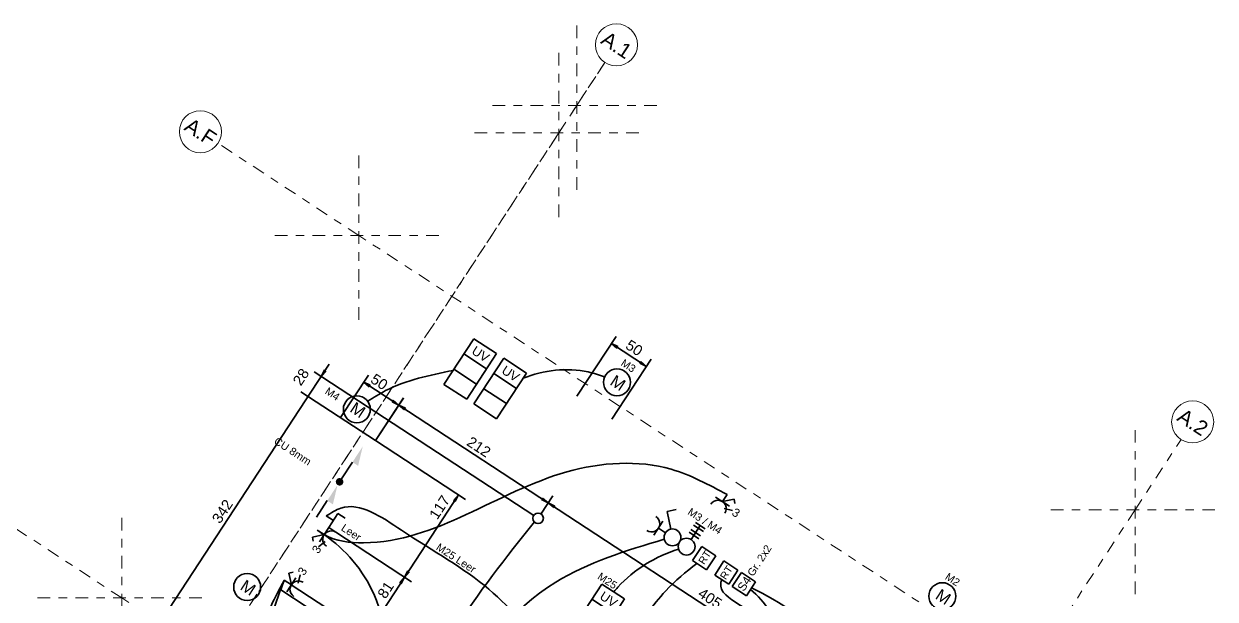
# Model space of a CAD drawing. Header units: metres. Extents: x 2696276 to 2696381, y 1245119 to 1245220.
# Drawn here: x 2696291.98 to 2696306.13, y 1245185.56 to 1245192.39 of the extents above; entities that cross this region are included whole.
import ezdxf
from ezdxf.lldxf.tags import DXFTag

# ---------------------------------------------------------------- set-up
doc = ezdxf.new("R2010")
doc.units = ezdxf.units.M
doc.header["$PDMODE"] = 2
doc.header["$PDSIZE"] = -2
doc.linetypes.add('000_hbf_Strichpunkt 3_1_1mm Achsen', pattern=[0.25, 0.15, -0.05, 0, -0.05])
for name, color, linetype, lineweight, true_color in [('008_232.1__Erdungen u. Schutzpotenzialausgleich', 1, 'Continuous', 35, 0xff0000), ('011_232.51_Lichtinstallationen allgemein', 150, 'Continuous', 35, 0x0080ff), ('011_232.51_Lichtinstallationen allgemein_Deckenltg', 150, 'Continuous', 35, 0x0080ff), ('013_232.61_Kraftinstallationen allgemein_Deckenltg', 1, 'Continuous', 35, 0xff0000), ('014_232.62_Storeninstallationen', 1, 'Continuous', 35, 0xff0000), ('014_232.62_Storeninstallationen_Deckenltg', 1, 'Continuous', 35, 0xff0000), ('016_232.70_HLKS-Installation', 5, 'Continuous', 35, 0x0000ff), ('016_232.70_HLKS-Installation_Bodenltg', 5, 'STRICHLINIE', 35, 0x0000ff), ('018_233.01_Innenleuchten', 150, 'Continuous', 35, 0x0080ff), ('035_236.3__UKV-Installationen', 24, 'Continuous', 35, 0x993300), ('035_236.3__UKV-Installationen_Bodenltg', 24, 'STRICHLINIE', 35, 0x993300), ('035_236.3__UKV-Installationen_Deckenltg', 24, 'Continuous', 35, 0x993300)]:
    doc.layers.add(name, color=color, linetype=linetype, lineweight=lineweight, true_color=true_color)
doc.layers.add('1_M01_Achsen.V', color=7, linetype='Continuous')
doc.layers.add('X_Mass', color=7, linetype='Continuous', lineweight=35)
doc.layers.add('X_Mass_Sperrzonen', color=7, linetype='Continuous', lineweight=35)
doc.styles.add('ERSTELLTER_STIL_2', font='arial.ttf')
doc.styles.get("Standard").update_dxf_attribs({"font": 'arial.ttf'})
tags = doc.linetypes.add('STRICHLINIE', pattern=[19.05, 12.7, -6.35]).pattern_tags.tags
tags[6:7] = [DXFTag(74, 4), DXFTag(75, 0), DXFTag(340, '0'), DXFTag(46, 0.0), DXFTag(50, 0.0), DXFTag(44, 0.0), DXFTag(45, 0.0)]
tags[4:5] = [DXFTag(74, 4), DXFTag(75, 0), DXFTag(340, '0'), DXFTag(46, 0.0), DXFTag(50, 0.0), DXFTag(44, 0.0), DXFTag(45, 0.0)]

# ---------------------------------------------------------------- blocks, each defined once
blk = doc.blocks.new('0_Leitung_ durchgehend-A0S2JC8Q73', base_point=(-799.6, 1245.2))
at = {"lineweight": -2}
blk.add_hatch(color=0, dxfattribs=at).paths.add_polyline_path([(-798.3, 1292.4), (-799, 1293.3), (-799.4, 1294.4), (-799.6, 1295.5), (-799.4, 1296.7), (-799, 1297.8), (-798.3, 1298.7), (-797.3, 1299.4), (-796.3, 1299.9), (-795.1, 1300), (-793.9, 1299.9), (-792.9, 1299.4), (-791.9, 1298.7), (-791.2, 1297.8), (-790.8, 1296.7), (-790.6, 1295.5), (-790.8, 1294.4), (-791.2, 1293.3), (-791.9, 1292.4), (-792.9, 1291.7), (-793.9, 1291.2), (-795.1, 1291.1), (-796.3, 1291.2), (-797.3, 1291.7)])
at = {"color": 0, "lineweight": -2}
for p, q in [((-795.1, 1323.5), (-795.1, 1300)), ((-795.1, 1268.8), (-795.1, 1245.2))]:
    blk.add_line(p, q, dxfattribs=at)
for points in [[(-795.1, 1323.5), (-795.1, 1345.8), (-787.1, 1323.5)], [(-787.1, 1268.8), (-795.1, 1268.8), (-795.1, 1291.1)]]:
    blk.add_solid(points, dxfattribs=at)
blk = doc.blocks.new('Schalter_ Schema 0_ UP-A0S2JCAY73', base_point=(-450.4, 1446.9))
at = {"color": 0, "lineweight": -2}
for p, q in [((-450.4, 1479.2), (-442.4, 1487.2)), ((-435.2, 1464), (-450.4, 1479.2))]:
    blk.add_line(p, q, dxfattribs=at)
blk.add_circle((-428.1, 1456.9), 10, dxfattribs=at)
blk = doc.blocks.new('0_232.51_Lichtinstallationen allgemein_Deckenltg-A0S2JCB673', base_point=(-592.7, 908.8))
at = {"color": 0, "linetype": 'ByBlock', "lineweight": -2, "ltscale": 0.35}
blk.add_open_spline([(-575.4, 1382.4), (-585.4, 1274.9), (-601, 1107.6), (-495.5, 928.3), (-423.4, 910.9), (-410.6, 908.8)], degree=3, knots=[0, 0, 0, 0, 322.521697, 502.056633, 540.81849, 540.81849, 540.81849, 540.81849], dxfattribs=at)
blk = doc.blocks.new('0_232.70_HLKS-Installation_Bodenltg-A0S2JCD073', base_point=(-351.7, 1322.6))
at = {"color": 0, "lineweight": -2}
blk.add_open_spline([(-351.7, 1446.9), (-351.3, 1445.6), (-348.3, 1433.2), (-303.4, 1433.8), (-256.7, 1432.9), (-193.6, 1436.2), (-139.4, 1395.1), (-127.7, 1350.1), (-126.8, 1322.6)], degree=3, knots=[0, 0, 0, 0, 4.03775, 37.339624, 100.63207, 167.291028, 212.054576, 294.632332, 294.632332, 294.632332, 294.632332], dxfattribs=at)
blk = doc.blocks.new('Gruppenzuleitung-A0S2JCEA73', base_point=(-467.9, 1299.7))
at = {"color": 0, "linetype": 'ByBlock', "lineweight": -2, "ltscale": 0.35}
for p, q in [((-467.9, 1299.7), (-467.9, 1364.5)), ((-467.9, 1364.5), (-435.6, 1364.5)), ((-435.6, 1364.5), (-435.6, 1299.7)), ((-435.6, 1342.9), (-467.9, 1342.9)), ((-435.6, 1321.3), (-467.9, 1321.3)), ((-435.6, 1299.7), (-467.9, 1299.7))]:
    blk.add_line(p, q, dxfattribs=at)
at = {"color": 0, "linetype": 'ByBlock', "lineweight": -2, "ltscale": 0.35, "insert": (-461.6, 1359.1), "char_height": 10.8, "attachment_point": 1}
blk.add_mtext('{\\fArial;UV}', dxfattribs=at)
blk = doc.blocks.new('Motor allgemein-A0S2JCEE73', base_point=(-841.1, 1363))
at = {"color": 0, "lineweight": -2}
blk.add_circle((-825.1, 1379), 16, dxfattribs=at)
at = {"color": 0, "lineweight": -2, "insert": (-831.8, 1386), "char_height": 14, "attachment_point": 1}
blk.add_mtext('{\\fArial;M}', dxfattribs=at)
blk = doc.blocks.new('Gruppenzuleitung-A0S2JCFU73', base_point=(-712.4, 1460.3))
at = {"color": 0, "linetype": 'ByBlock', "lineweight": -2, "ltscale": 0.35}
for p, q in [((-712.4, 1460.3), (-712.4, 1525.1)), ((-712.4, 1525.1), (-680, 1525.1)), ((-680, 1525.1), (-680, 1460.3)), ((-680, 1503.5), (-712.4, 1503.5)), ((-680, 1481.9), (-712.4, 1481.9)), ((-680, 1460.3), (-712.4, 1460.3))]:
    blk.add_line(p, q, dxfattribs=at)
at = {"color": 0, "linetype": 'ByBlock', "lineweight": -2, "ltscale": 0.35, "insert": (-706, 1519.7), "char_height": 10.8, "attachment_point": 1}
blk.add_mtext('{\\fArial;UV}', dxfattribs=at)
blk = doc.blocks.new('Raumthermostat_ UP-A0S2JCIE73', base_point=(-361.6, 1446.9))
at = {"color": 0, "lineweight": -2}
for p, q in [((-341.6, 1466.9), (-361.6, 1466.9)), ((-361.6, 1466.9), (-361.6, 1446.9)), ((-341.6, 1466.9), (-341.6, 1446.9)), ((-361.6, 1446.9), (-341.6, 1446.9))]:
    blk.add_line(p, q, dxfattribs=at)
at = {"color": 0, "lineweight": -2, "insert": (-356, 1448.8), "char_height": 8.8, "attachment_point": 1, "rotation": 90}
blk.add_mtext('{\\fArial;RT}', dxfattribs=at)
blk = doc.blocks.new('0_232.62_Storeninstallationen_Deckenltg-A0S2JCIK73', base_point=(-316.6, 1322.6))
at = {"color": 0, "linetype": 'ByBlock', "lineweight": -2, "ltscale": 0.35}
blk.add_open_spline([(-86.6, 1322.6), (-90.2, 1348.2), (-104.6, 1450.4), (-243.7, 1468.3), (-316.6, 1458.3)], degree=3, knots=[0, 0, 0, 0, 74.151826, 294.879599, 294.879599, 294.879599, 294.879599], dxfattribs=at)
blk = doc.blocks.new('Schalterplatte UP-A0S2JCIQ73', base_point=(-336.6, 1446.9))
at = {"color": 0, "lineweight": -2}
for p, q in [((-316.6, 1466.9), (-336.6, 1466.9)), ((-336.6, 1466.9), (-336.6, 1446.9)), ((-316.6, 1446.9), (-316.6, 1466.9)), ((-336.6, 1446.9), (-316.6, 1446.9))]:
    blk.add_line(p, q, dxfattribs=at)
blk = doc.blocks.new('Kurzbezeichnung-A0S2JCIS73', base_point=(-331.6, 1449))
at = {"color": 0, "lineweight": -2, "insert": (-331.6, 1449), "char_height": 10, "attachment_point": 1, "rotation": 90.0004}
blk.add_mtext('{\\fArial;S4}', dxfattribs=at)
blk = doc.blocks.new('0_232.51_Lichtinstallationen allgemein_Deckenltg-A0S2JCK873', base_point=(-544.6, 910.4))
at = {"color": 0, "linetype": 'ByBlock', "lineweight": -2, "ltscale": 0.35}
blk.add_open_spline([(-435.2, 1449.8), (-465.6, 1413.5), (-537.6, 1327.3), (-552.6, 1142.7), (-524.9, 959), (-432.6, 916.8), (-410.6, 910.4)], degree=3, knots=[0, 0, 0, 0, 138.72305, 328.853891, 548.715419, 617.489436, 617.489436, 617.489436, 617.489436], dxfattribs=at)
blk = doc.blocks.new('Storentaster_ UP_ 2-fach-A0S2JCKA73', base_point=(-418.1, 1446.9))
at = {"color": 0, "lineweight": -2}
for p, q in [((-401.2, 1486.7), (-415, 1486.7)), ((-408.1, 1466.9), (-408.1, 1486.7)), ((-401.2, 1482.7), (-415, 1482.7)), ((-401.2, 1476.7), (-415, 1476.7)), ((-401.2, 1472.7), (-415, 1472.7))]:
    blk.add_line(p, q, dxfattribs=at)
blk.add_circle((-408.1, 1456.9), 10, dxfattribs=at)
blk = doc.blocks.new('Maß-A0S2JCNG73', base_point=(-908, 122))
at = {"linetype": 'ByBlock', "lineweight": -2, "ltscale": 0.35}
for points in [[(-880.7, 1360), (-880.7, 1360.3), (-880.9, 1360.6), (-881.1, 1360.9), (-881.3, 1361.1), (-881.7, 1361.2), (-882, 1361.3), (-882.3, 1361.2), (-882.7, 1361.1), (-882.9, 1360.9), (-883.1, 1360.6), (-883.3, 1360.3), (-883.3, 1360), (-883.3, 1359.6), (-883.1, 1359.3), (-882.9, 1359), (-882.7, 1358.8), (-882.3, 1358.7), (-882, 1358.6), (-881.7, 1358.7), (-881.3, 1358.8), (-881.1, 1359), (-880.9, 1359.3), (-880.7, 1359.6)], [(-880.7, 907), (-880.7, 907.3), (-880.9, 907.6), (-881.1, 907.9), (-881.3, 908.1), (-881.7, 908.3), (-882, 908.3), (-882.3, 908.3), (-882.7, 908.1), (-882.9, 907.9), (-883.1, 907.6), (-883.3, 907.3), (-883.3, 907), (-883.3, 906.7), (-883.1, 906.3), (-882.9, 906.1), (-882.7, 905.9), (-882.3, 905.7), (-882, 905.7), (-881.7, 905.7), (-881.3, 905.9), (-881.1, 906.1), (-880.9, 906.3), (-880.7, 906.7)], [(-880.7, 877.5), (-880.7, 877.8), (-880.9, 878.1), (-881.1, 878.4), (-881.3, 878.6), (-881.7, 878.7), (-882, 878.8), (-882.3, 878.7), (-882.7, 878.6), (-882.9, 878.4), (-883.1, 878.1), (-883.3, 877.8), (-883.3, 877.5), (-883.3, 877.1), (-883.1, 876.8), (-882.9, 876.5), (-882.7, 876.3), (-882.3, 876.2), (-882, 876.1), (-881.7, 876.2), (-881.3, 876.3), (-881.1, 876.5), (-880.9, 876.8), (-880.7, 877.1)]]:
    blk.add_hatch(color=0, dxfattribs=at).paths.add_polyline_path(points)
at = {"color": 0, "linetype": 'ByBlock', "lineweight": -2, "ltscale": 0.35}
for p, q in [((-882, 1405.7), (-882, 122)), ((-892, 1388.4), (-580.2, 1388.4)), ((-882, 1388.4), (-883.1, 1397.1)), ((-883.1, 1397.1), (-880.9, 1397.1)), ((-880.9, 1397.1), (-882, 1388.4)), ((-892, 1360), (-786.1, 1360)), ((-882, 1018.4), (-883.1, 1027.1)), ((-883.1, 1027.1), (-880.9, 1027.1)), ((-880.9, 1027.1), (-882, 1018.4)), ((-892, 1018.4), (-585, 1018.4)), ((-883.1, 1009.7), (-882, 1018.4)), ((-880.9, 1009.7), (-883.1, 1009.7)), ((-882, 1018.4), (-880.9, 1009.7)), ((-892, 907), (-410.6, 907)), ((-892, 877.5), (-410.6, 877.5)), ((-892, 654.5), (-459.5, 654.5)), ((-882, 654.5), (-883.1, 663.2)), ((-883.1, 663.2), (-880.9, 663.2)), ((-883.1, 645.9), (-882, 654.5)), ((-880.9, 663.2), (-882, 654.5)), ((-882, 654.5), (-880.9, 645.9)), ((-880.9, 645.9), (-883.1, 645.9)), ((-882, 306.5), (-883.1, 315.2)), ((-883.1, 315.2), (-880.9, 315.2)), ((-880.9, 315.2), (-882, 306.5)), ((-892, 306.5), (-571, 306.5)), ((-883.1, 297.9), (-882, 306.5)), ((-880.9, 297.9), (-883.1, 297.9)), ((-882, 306.5), (-880.9, 297.9)), ((-882, 122), (-883.1, 130.6)), ((-883.1, 130.6), (-880.9, 130.6)), ((-880.9, 130.6), (-882, 122)), ((-892, 122), (-761.6, 122))]:
    blk.add_line(p, q, dxfattribs=at)
for points in [[(-882, 1388.4), (-883.1, 1397.1), (-880.9, 1397.1)], [(-882, 1018.4), (-883.1, 1027.1), (-880.9, 1027.1)], [(-882, 1018.4), (-880.9, 1009.7), (-883.1, 1009.7)], [(-882, 654.5), (-883.1, 663.2), (-880.9, 663.2)], [(-882, 654.5), (-880.9, 645.9), (-883.1, 645.9)], [(-882, 306.5), (-883.1, 315.2), (-880.9, 315.2)], [(-882, 306.5), (-880.9, 297.9), (-883.1, 297.9)], [(-882, 122), (-883.1, 130.6), (-880.9, 130.6)]]:
    blk.add_solid(points, dxfattribs=at)
at = {"color": 0, "linetype": 'ByBlock', "lineweight": -2, "ltscale": 0.35, "char_height": 12.5, "attachment_point": 1, "rotation": 90}
for s, insert in [('{\\fArial;28}', (-908, 1365.1)), ('{\\fArial;342}', (-898.7, 1175.5)), ('{\\fArial;111}', (-898.7, 950.7)), ('{\\fArial;30}', (-908, 883.3)), ('{\\fArial;223}', (-898.7, 752.1)), ('{\\fArial;348}', (-898.7, 466.7)), ('{\\fArial;185}', (-898.7, 201))]:
    blk.add_mtext(s, dxfattribs=dict(at, insert=insert))
blk = doc.blocks.new('Steckdose T13_ UP_ 3-fach_ geschaltet-A0S2JCOG73', base_point=(-786.1, 1151.9))
at = {"color": 0, "lineweight": -2}
for p, q in [((-786.1, 1171.9), (-782.6, 1175.4)), ((-770.4, 1168.1), (-773.8, 1177.5)), ((-776.1, 1161.9), (-786.1, 1171.9)), ((-776.1, 1161.9), (-786.1, 1161.9)), ((-776.1, 1151.9), (-776.1, 1171.9))]:
    blk.add_line(p, q, dxfattribs=at)
blk.add_ellipse((-766.1, 1161.9), major_axis=(0, 10), ratio=1, start_param=0, end_param=3.141593, dxfattribs=at)
at = {"color": 0, "lineweight": -2, "insert": (-779, 1178.7), "char_height": 10, "attachment_point": 1, "rotation": 90}
blk.add_mtext('{\\fArial;3}', dxfattribs=at)
blk = doc.blocks.new('Steckdose T13_ UP_ 3-fach_ geschaltet-A0S2JCU873', base_point=(-786.1, 1209.6))
at = {"color": 0, "lineweight": -2}
for p, q in [((-776.1, 1233), (-786.1, 1233)), ((-776.1, 1233), (-786.1, 1223)), ((-776.1, 1243), (-776.1, 1223)), ((-786.1, 1223), (-782.6, 1219.4)), ((-770.4, 1226.8), (-773.8, 1217.3))]:
    blk.add_line(p, q, dxfattribs=at)
blk.add_ellipse((-766.1, 1233), major_axis=(0, 10), ratio=1, start_param=0, end_param=3.141593, dxfattribs=at)
at = {"color": 0, "lineweight": -2, "insert": (-779, 1209.6), "char_height": 10, "attachment_point": 1, "rotation": 90}
blk.add_mtext('{\\fArial;3}', dxfattribs=at)
blk = doc.blocks.new('Maß-A0S2JCZK73', base_point=(-786.1, 1360))
at = {"color": 0, "linetype": 'ByBlock', "lineweight": -2, "ltscale": 0.35}
for p, q in [((1.4, 1400.5), (1.4, 1535)), ((-786.1, 1420.5), (-786.1, 1360)), ((-574, 1420.5), (-574, 1394.6)), ((-169.1, 1420.5), (-169.1, 1394.6)), ((-786.1, 1410.5), (-777.4, 1411.6)), ((-777.4, 1409.4), (-786.1, 1410.5)), ((-786.1, 1410.5), (1.4, 1410.5)), ((-777.4, 1411.6), (-777.4, 1409.4)), ((-582.7, 1409.4), (-582.7, 1411.6)), ((-582.7, 1411.6), (-574, 1410.5)), ((-574, 1410.5), (-582.7, 1409.4)), ((-574, 1410.5), (-565.4, 1411.6)), ((-565.4, 1409.4), (-574, 1410.5)), ((-565.4, 1411.6), (-565.4, 1409.4)), ((-177.8, 1409.4), (-177.8, 1411.6)), ((-177.8, 1411.6), (-169.1, 1410.5)), ((-169.1, 1410.5), (-177.8, 1409.4)), ((-169.1, 1410.5), (-160.5, 1411.6)), ((-160.5, 1409.4), (-169.1, 1410.5)), ((-160.5, 1411.6), (-160.5, 1409.4)), ((-7.3, 1409.4), (-7.3, 1411.6)), ((-7.3, 1411.6), (1.4, 1410.5)), ((1.4, 1410.5), (-7.3, 1409.4))]:
    blk.add_line(p, q, dxfattribs=at)
for points in [[(-786.1, 1410.5), (-777.4, 1411.6), (-777.4, 1409.4)], [(-574, 1410.5), (-582.7, 1409.4), (-582.7, 1411.6)], [(-574, 1410.5), (-565.4, 1411.6), (-565.4, 1409.4)], [(-169.1, 1410.5), (-177.8, 1409.4), (-177.8, 1411.6)], [(-169.1, 1410.5), (-160.5, 1411.6), (-160.5, 1409.4)], [(1.4, 1410.5), (-7.3, 1409.4), (-7.3, 1411.6)]]:
    blk.add_solid(points, dxfattribs=at)
at = {"color": 0, "linetype": 'ByBlock', "lineweight": -2, "ltscale": 0.35, "char_height": 12.5, "attachment_point": 1}
for s, insert in [('{\\fArial;212}', (-693.9, 1427.2)), ('{\\fArial;405}', (-365.6, 1427.2)), ('{\\fArial;171}', (-109, 1427.6))]:
    blk.add_mtext(s, dxfattribs=dict(at, insert=insert))
blk = doc.blocks.new('Maß-A0S2JCZS73', base_point=(-835.9, 1360))
at = {"color": 7, "linetype": 'ByBlock', "lineweight": -2, "ltscale": 0.35, "true_color": 0xffffff}
for p, q in [((-835.9, 1420.5), (-835.9, 1360)), ((-786.1, 1420.5), (-786.1, 1360)), ((-835.9, 1410.5), (-827.3, 1411.6)), ((-786.1, 1410.5), (-835.9, 1410.5)), ((-827.3, 1409.4), (-835.9, 1410.5)), ((-827.3, 1411.6), (-827.3, 1409.4)), ((-794.8, 1409.4), (-794.8, 1411.6)), ((-794.8, 1411.6), (-786.1, 1410.5)), ((-786.1, 1410.5), (-794.8, 1409.4))]:
    blk.add_line(p, q, dxfattribs=at)
for points in [[(-835.9, 1410.5), (-827.3, 1411.6), (-827.3, 1409.4)], [(-786.1, 1410.5), (-794.8, 1409.4), (-794.8, 1411.6)]]:
    blk.add_solid(points, dxfattribs=at)
at = {"color": 7, "linetype": 'ByBlock', "lineweight": -2, "ltscale": 0.35, "true_color": 0xffffff, "insert": (-830.3, 1427.1), "char_height": 12.5, "attachment_point": 1}
blk.add_mtext('{\\fArial;50}', dxfattribs=at)
blk = doc.blocks.new('Gruppenzuleitung-A0S2JD1673', base_point=(-754.7, 1460.3))
at = {"color": 0, "linetype": 'ByBlock', "lineweight": -2, "ltscale": 0.35}
for p, q in [((-754.7, 1460.3), (-754.7, 1525.1)), ((-754.7, 1525.1), (-722.4, 1525.1)), ((-722.4, 1525.1), (-722.4, 1460.3)), ((-722.4, 1503.5), (-754.7, 1503.5)), ((-722.4, 1481.9), (-754.7, 1481.9)), ((-722.4, 1460.3), (-754.7, 1460.3))]:
    blk.add_line(p, q, dxfattribs=at)
at = {"color": 0, "linetype": 'ByBlock', "lineweight": -2, "ltscale": 0.35, "insert": (-748.4, 1519.7), "char_height": 10.8, "attachment_point": 1}
blk.add_mtext('{\\fArial;UV}', dxfattribs=at)
blk = doc.blocks.new('Deckenlampendübel-A0S2JD3673', base_point=(-580.2, 1382.2))
at = {"color": 0, "lineweight": -2}
blk.add_circle((-574, 1388.4), 6.19, dxfattribs=at)
blk = doc.blocks.new('0_232.51_Lichtinstallationen allgemein_Bodenltg-A0S2JD3S73', base_point=(-786.1, 1232.8))
at = {"color": 0, "linetype": 'ByBlock', "lineweight": -2, "ltscale": 0.35}
blk.add_open_spline([(-786.1, 1233), (-782.8, 1232.9), (-763.4, 1232.3), (-664.3, 1282.2), (-620.2, 1430.4), (-492.3, 1527.3), (-426.1, 1532.9), (-401.6, 1535)], degree=3, knots=[0, 0, 0, 0, 10, 57.873069, 313.494361, 437.669809, 510.516879, 510.516879, 510.516879, 510.516879], dxfattribs=at)
blk = doc.blocks.new('1xRJ45-Steckdose_ UP-A0S2JD4U73', base_point=(-786.1, 1243))
at = {"color": 0, "lineweight": -2}
for p, q in [((-776.1, 1243), (-776.1, 1263)), ((-776.1, 1263), (-766.1, 1263)), ((-776.1, 1253), (-786.1, 1253)), ((-766.1, 1243), (-776.1, 1243))]:
    blk.add_line(p, q, dxfattribs=at)
blk = doc.blocks.new('0_232.51_Lichtinstallationen allgemein_Bodenltg-A0S2JD5873', base_point=(-361.6, 1243.9))
at = {"color": 0, "linetype": 'ByBlock', "lineweight": -2, "ltscale": 0.35}
blk.add_open_spline([(-361.6, 1243.9), (-351.6, 1302.4), (-322, 1476.3), (-135.8, 1511.6), (-12.1, 1535)], degree=3, knots=[0, 0, 0, 0, 166.680104, 495.928194, 495.928194, 495.928194, 495.928194], dxfattribs=at)
blk = doc.blocks.new('0_232.62_Storeninstallationen_Deckenltg-A0S2JD6U73', base_point=(-451, 1364.5))
at = {"color": 0, "linetype": 'ByBlock', "lineweight": -2, "ltscale": 0.35}
blk.add_open_spline([(-451, 1364.5), (-450.7, 1366.9), (-446.6, 1397.5), (-432.3, 1427), (-414.4, 1449.1)], degree=3, knots=[0, 0, 0, 0, 7.279793, 92.465262, 92.465262, 92.465262, 92.465262], dxfattribs=at)
blk = doc.blocks.new('Maß-A0S2JDB873', base_point=(-786.1, 1129.7))
at = {"linetype": 'ByBlock', "lineweight": -2, "ltscale": 0.35}
blk.add_hatch(color=0, dxfattribs=at).paths.add_polyline_path([(-667.2, 1161.9), (-667.2, 1162.2), (-667.4, 1162.6), (-667.6, 1162.8), (-667.8, 1163), (-668.2, 1163.2), (-668.5, 1163.2), (-668.8, 1163.2), (-669.2, 1163), (-669.4, 1162.8), (-669.6, 1162.6), (-669.8, 1162.2), (-669.8, 1161.9), (-669.8, 1161.6), (-669.6, 1161.2), (-669.4, 1161), (-669.2, 1160.8), (-668.8, 1160.6), (-668.5, 1160.6), (-668.2, 1160.6), (-667.8, 1160.8), (-667.6, 1161), (-667.4, 1161.2), (-667.2, 1161.6)])
at = {"color": 0, "linetype": 'ByBlock', "lineweight": -2, "ltscale": 0.35}
for p, q in [((-658.5, 1360), (-786.1, 1360)), ((-669.6, 1351.3), (-668.5, 1360)), ((-668.5, 1360), (-667.4, 1351.3)), ((-668.5, 1360), (-668.5, 1132.6)), ((-667.4, 1351.3), (-669.6, 1351.3)), ((-668.5, 1243), (-669.6, 1251.6)), ((-669.6, 1251.6), (-667.4, 1251.6)), ((-667.4, 1251.6), (-668.5, 1243)), ((-658.5, 1243), (-766.1, 1243)), ((-669.6, 1234.3), (-668.5, 1243)), ((-667.4, 1234.3), (-669.6, 1234.3)), ((-668.5, 1243), (-667.4, 1234.3)), ((-658.5, 1161.9), (-776.1, 1161.9)), ((-658.5, 1150), (-786.1, 1150)), ((-669.6, 1141.3), (-668.5, 1150)), ((-668.5, 1150), (-667.4, 1141.3)), ((-667.4, 1141.3), (-669.6, 1141.3))]:
    blk.add_line(p, q, dxfattribs=at)
for points in [[(-668.5, 1360), (-667.4, 1351.3), (-669.6, 1351.3)], [(-668.5, 1243), (-669.6, 1251.6), (-667.4, 1251.6)], [(-668.5, 1243), (-667.4, 1234.3), (-669.6, 1234.3)], [(-668.5, 1150), (-667.4, 1141.3), (-669.6, 1141.3)]]:
    blk.add_solid(points, dxfattribs=at)
at = {"color": 0, "linetype": 'ByBlock', "lineweight": -2, "ltscale": 0.35, "char_height": 12.5, "attachment_point": 1, "rotation": 90}
for s, insert in [('{\\fArial;117}', (-685.4, 1320.8)), ('{\\fArial;81}', (-685.3, 1208.4)), ('{\\fArial;12}', (-685.3, 1129.7))]:
    blk.add_mtext(s, dxfattribs=dict(at, insert=insert))
blk = doc.blocks.new('0_232.51_Lichtinstallationen allgemein_Bodenltg-A0S2JDBY73', base_point=(-786.1, 901.5))
at = {"color": 0, "linetype": 'ByBlock', "lineweight": -2, "ltscale": 0.35}
blk.add_open_spline([(-410.6, 903.8), (-430.6, 899), (-488.9, 908.2), (-593.7, 954.3), (-710.1, 1006.3), (-772.2, 1097.2), (-782, 1142.8), (-786.1, 1161.9)], degree=3, knots=[0, 0, 0, 0, 61.70398, 168.79163, 348.471898, 429.547237, 487.722265, 487.722265, 487.722265, 487.722265], dxfattribs=at)
blk = doc.blocks.new('Steckdose T13_ UP-A0S2JDCY73', base_point=(-458.1, 1446.9))
at = {"color": 0, "lineweight": -2}
for p, q in [((-448.1, 1466.9), (-448.1, 1446.9)), ((-448.1, 1456.9), (-438.1, 1456.9))]:
    blk.add_line(p, q, dxfattribs=at)
blk.add_ellipse((-458.1, 1456.9), major_axis=(0, -10), ratio=1, start_param=0, end_param=3.141593, dxfattribs=at)
blk = doc.blocks.new('Raumthermostat_ UP-A0S2JDD073', base_point=(-393.1, 1446.9))
at = {"color": 0, "lineweight": -2}
for p, q in [((-393.1, 1446.9), (-393.1, 1466.9)), ((-373.1, 1466.9), (-393.1, 1466.9)), ((-373.1, 1446.9), (-373.1, 1466.9)), ((-393.1, 1446.9), (-373.1, 1446.9))]:
    blk.add_line(p, q, dxfattribs=at)
at = {"color": 0, "lineweight": -2, "insert": (-387.5, 1449.8), "char_height": 8.8, "attachment_point": 1, "rotation": 90}
blk.add_mtext('{\\fArial;RT}', dxfattribs=at)
blk = doc.blocks.new('Maß-A0S2JDDA73', base_point=(-614.9, 1535))
at = {"color": 7, "linetype": 'ByBlock', "lineweight": -2, "ltscale": 0.35, "true_color": 0xffffff}
for p, q in [((-614.9, 1620), (-614.9, 1535)), ((-565.1, 1620), (-565.1, 1535)), ((-614.9, 1610), (-606.3, 1611.1)), ((-565.1, 1610), (-614.9, 1610)), ((-606.3, 1608.9), (-614.9, 1610)), ((-606.3, 1611.1), (-606.3, 1608.9)), ((-573.8, 1608.9), (-573.8, 1611.1)), ((-573.8, 1611.1), (-565.1, 1610)), ((-565.1, 1610), (-573.8, 1608.9))]:
    blk.add_line(p, q, dxfattribs=at)
for points in [[(-614.9, 1610), (-606.3, 1611.1), (-606.3, 1608.9)], [(-565.1, 1610), (-573.8, 1608.9), (-573.8, 1611.1)]]:
    blk.add_solid(points, dxfattribs=at)
at = {"color": 7, "linetype": 'ByBlock', "lineweight": -2, "ltscale": 0.35, "true_color": 0xffffff, "insert": (-599, 1626.7), "char_height": 12.5, "attachment_point": 1}
blk.add_mtext('{\\fArial;50}', dxfattribs=at)
blk = doc.blocks.new('0_232.70_HLKS-Installation_Bodenltg-A0S2JDF473', base_point=(-404.2, 1364.5))
at = {"color": 0, "lineweight": -2}
blk.add_open_spline([(-404.2, 1364.5), (-403.1, 1376.2), (-400.6, 1404.2), (-392.4, 1431.4), (-387, 1446.9)], degree=3, knots=[0, 0, 0, 0, 34.969114, 84.372758, 84.372758, 84.372758, 84.372758], dxfattribs=at)
blk = doc.blocks.new('Steckdose T13_ UP_ 3-fach_ geschaltet-A0S2JDHA73', base_point=(-411.6, 1515))
at = {"color": 0, "lineweight": -2}
for p, q in [((-401.6, 1525), (-401.6, 1535)), ((-401.6, 1525), (-391.6, 1535)), ((-391.6, 1535), (-388.1, 1531.4)), ((-411.6, 1525), (-391.6, 1525)), ((-395.4, 1519.3), (-386, 1522.7))]:
    blk.add_line(p, q, dxfattribs=at)
blk.add_ellipse((-401.6, 1515), major_axis=(10, 0), ratio=1, start_param=0, end_param=3.141593, dxfattribs=at)
at = {"color": 0, "lineweight": -2, "insert": (-384.8, 1527.8), "char_height": 10, "attachment_point": 1}
blk.add_mtext('{\\fArial;3}', dxfattribs=at)
blk = doc.blocks.new('0_232.62_Storeninstallationen_Deckenltg-A0S2JDLE73', base_point=(-680, 1518.2))
at = {"color": 0, "linetype": 'ByBlock', "lineweight": -2, "ltscale": 0.35}
blk.add_open_spline([(-599.9, 1572.4), (-606.5, 1570.6), (-638.1, 1562.3), (-664.8, 1539.1), (-680, 1518.2)], degree=3, knots=[0, 0, 0, 0, 20.388398, 97.878701, 97.878701, 97.878701, 97.878701], dxfattribs=at)
blk = doc.blocks.new('Motor allgemein-A0S2JDM073', base_point=(-834.6, 1115))
at = {"color": 0, "lineweight": -2}
blk.add_circle((-818.6, 1131), 16, dxfattribs=at)
at = {"color": 0, "lineweight": -2, "insert": (-825.3, 1138), "char_height": 14, "attachment_point": 1}
blk.add_mtext('{\\fArial;M}', dxfattribs=at)
blk = doc.blocks.new('Motor allgemein-A0S2JDOY73', base_point=(-137.6, 1558))
at = {"color": 0, "lineweight": -2}
blk.add_circle((-121.6, 1574), 16, dxfattribs=at)
at = {"color": 0, "lineweight": -2, "insert": (-128.3, 1581), "char_height": 14, "attachment_point": 1}
blk.add_mtext('{\\fArial;M}', dxfattribs=at)
blk = doc.blocks.new('0_232.51_Lichtinstallationen allgemein_Deckenltg-A0S2JDQ273', base_point=(-390.6, 879.8))
at = {"color": 0, "linetype": 'ByBlock', "lineweight": -2, "ltscale": 0.35}
blk.add_open_spline([(-390.6, 879.8), (-386.4, 881.3), (-364.2, 889.2), (-325.2, 938.5), (-343.9, 1027.9), (-334.4, 1127.4), (-254.5, 1199.7), (-250, 1310), (-242.4, 1439.8), (-305.4, 1454.6), (-316.6, 1456)], degree=3, knots=[0, 0, 0, 0, 13.352388, 70.50283, 166.39622, 275.611475, 353.84389, 467.2828, 612.747766, 646.681726, 646.681726, 646.681726, 646.681726], dxfattribs=at)
blk = doc.blocks.new('0_232.51_Lichtinstallationen allgemein_Bodenltg-A0S2JDS473', base_point=(-786.1, 907.6))
at = {"color": 0, "linetype": 'ByBlock', "lineweight": -2, "ltscale": 0.35}
blk.add_open_spline([(-786.1, 1233), (-782.8, 1233), (-748.9, 1233.4), (-667.6, 1209.2), (-603.8, 1107.4), (-551.4, 1003), (-491.3, 925), (-433.9, 909.2), (-413.5, 907.8), (-410.6, 907.6)], degree=3, knots=[0, 0, 0, 0, 10, 101.845108, 236.936912, 350.373514, 461.544477, 514.097769, 522.83844, 522.83844, 522.83844, 522.83844], dxfattribs=at)
blk = doc.blocks.new('0_232.62_Storeninstallationen_Deckenltg-A0S2JDSW73', base_point=(-819.4, 1393.9))
at = {"color": 0, "linetype": 'ByBlock', "lineweight": -2, "ltscale": 0.35}
blk.add_open_spline([(-754.7, 1480.2), (-774.7, 1460.3), (-800.7, 1434.4), (-816.2, 1401.5), (-819.4, 1393.9)], degree=3, knots=[0, 0, 0, 0, 83.642505, 108.438032, 108.438032, 108.438032, 108.438032], dxfattribs=at)
blk = doc.blocks.new('0_232.51_Lichtinstallationen allgemein_Bodenltg-A0S2JDZQ73', base_point=(-786.1, 846))
at = {"color": 0, "linetype": 'ByBlock', "lineweight": -2, "ltscale": 0.35}
blk.add_open_spline([(-516.1, 846), (-515.8, 852.8), (-512.8, 917.8), (-670, 957.6), (-777, 1056.1), (-784.1, 1139), (-786.1, 1161.9)], degree=3, knots=[0, 0, 0, 0, 20, 190.411694, 367.686012, 435.13941, 435.13941, 435.13941, 435.13941], dxfattribs=at)
blk = doc.blocks.new('Motor allgemein-A0S2JE0873', base_point=(-600.1, 1559))
at = {"color": 0, "lineweight": -2}
blk.add_circle((-584.1, 1575), 16, dxfattribs=at)
at = {"color": 0, "lineweight": -2, "insert": (-590.8, 1582), "char_height": 14, "attachment_point": 1}
blk.add_mtext('{\\fArial;M}', dxfattribs=at)
blk = doc.blocks.new('0_236.3_UKV-Installationen_Deckenltg-A0S2JE2G73', base_point=(-786.1, 1203.9))
at = {"color": 0, "linetype": 'ByBlock', "lineweight": -2, "ltscale": 0.35}
blk.add_open_spline([(-786.1, 1253), (-783.3, 1259.2), (-769.7, 1289.6), (-679.7, 1285.6), (-543.6, 1296.7), (-433.2, 1240.4), (-361.6, 1203.9)], degree=3, knots=[0, 0, 0, 0, 19.605554, 96.356642, 221.512828, 451.891016, 451.891016, 451.891016, 451.891016], dxfattribs=at)
blk = doc.blocks.new('A$C4181af03')
at = {"layer": '1_M01_Achsen.V', "color": 7, "linetype": '000_hbf_Strichpunkt 3_1_1mm Achsen', "lineweight": 13}
for p, q in [((-8.041, 17.85), (-8.041, 18.85)), ((-8.041, 18.239), (-8.041, 18.85)), ((-8.041, 18.239), (-8.041, -15.54)), ((-8.041, 17.85), (-8.041, -15.15)), ((-9.361, 15.53), (-11.361, 15.53)), ((-9.361, 15.53), (-11.361, 15.53)), ((9.639, 15.53), (-9.361, 15.53)), ((9.639, 15.53), (-9.361, 15.53)), ((-9.361, 10.385), (-11.361, 10.385)), ((-9.361, 10.385), (-11.361, 10.385)), ((9.639, 10.385), (-9.361, 10.385)), ((9.639, 10.385), (-9.361, 10.385))]:
    blk.add_line(p, q, dxfattribs=at)
at = {"layer": '1_M01_Achsen.V', "color": 62, "linetype": '000_hbf_Strichpunkt 3_1_1mm Achsen', "lineweight": 13, "true_color": 0x8cbb26}
for q in [(0.139, 18.85), (0.139, 18.85), (0.139, -15.15), (0.139, -15.15)]:
    blk.add_line((0.139, 17.85), q, dxfattribs=at)
at = {"layer": '1_M01_Achsen.V', "color": 7, "linetype": 'Continuous', "lineweight": 13}
for centre in [(-8.041, 19.1), (-8.041, 19.1), (-11.611, 15.53), (-11.611, 15.53)]:
    blk.add_circle(centre, 0.25, dxfattribs=at)
at = {"layer": '1_M01_Achsen.V', "color": 62, "linetype": 'Continuous', "lineweight": 13, "true_color": 0x8cbb26}
blk.add_circle((0.139, 19.1), 0.25, dxfattribs=at)
blk.add_circle((0.139, 19.1), 0.25, dxfattribs=at)
at = {"layer": '1_M01_Achsen.V', "color": 7, "linetype": '000_hbf_Strichpunkt 3_1_1mm Achsen', "lineweight": 13}
for p in [(-8.041, 18.239), (-8.041, 18.239), (-8.041, 17.85), (-8.041, 17.85), (-9.361, 15.53), (-9.361, 15.53), (-9.361, 15.53), (-9.361, 15.53), (-9.361, 10.385), (-9.361, 10.385), (-9.361, 10.385), (-9.361, 10.385)]:
    blk.add_point(p, dxfattribs=at)
at = {"layer": '1_M01_Achsen.V', "color": 62, "linetype": '000_hbf_Strichpunkt 3_1_1mm Achsen', "lineweight": 13, "true_color": 0x8cbb26}
blk.add_point((0.139, 17.85), dxfattribs=at)
blk.add_point((0.139, 17.85), dxfattribs=at)
blk.add_point((0.139, 17.85), dxfattribs=at)
blk.add_point((0.139, 17.85), dxfattribs=at)
at = {"layer": '1_M01_Achsen.V', "color": 7, "lineweight": 13, "char_height": 0.175, "attachment_point": 1, "style": 'ERSTELLTER_STIL_2'}
for s, insert in [('\\A1;\\pt0;{\\fArial|b0|i0|c0|p34;A.1}', (-8.221, 19.187)), ('\\A1;\\pt0;{\\fArial|b0|i0|c0|p34;A.1}', (-8.221, 19.187)), ('\\A1;\\pt0;{\\fArial|b0|i0|c0|p34;A.2}', (-0.041, 19.187)), ('\\A1;\\pt0;{\\fArial|b0|i0|c0|p34;A.2}', (-0.041, 19.187)), ('\\A1;\\pt0;{\\fArial|b0|i0|c0|p34;A.F}', (-11.798, 15.617)), ('\\A1;\\pt0;{\\fArial|b0|i0|c0|p34;A.F}', (-11.798, 15.617))]:
    blk.add_mtext(s, dxfattribs=dict(at, insert=insert))
blk = doc.blocks.new('A$Ccc2696ef')
blk.add_blockref('A$C4181af03', (0, 0))

msp = doc.modelspace()

# ---------------------------------------------------------------- block references
at = {"rotation": 326.8000002754653}
msp.add_blockref('A$Ccc2696ef', (2696295.289, 1245171.757), dxfattribs=at)
at = {"layer": '008_232.1__Erdungen u. Schutzpotenzialausgleich', "linetype": 'Continuous', "ltscale": 0.35, "xscale": 0.01, "yscale": 0.01, "zscale": 0.01, "rotation": 326.8000002754653}
msp.add_blockref('0_Leitung_ durchgehend-A0S2JC8Q73', (2696295.417, 1245186.555), dxfattribs=at)
at = {"layer": '011_232.51_Lichtinstallationen allgemein', "linetype": 'Continuous', "ltscale": 0.35, "xscale": 0.01, "yscale": 0.01, "zscale": 0.01, "rotation": 326.8000002754653}
for name, p in [('Steckdose T13_ UP_ 3-fach_ geschaltet-A0S2JDHA73', (2696300.141, 1245186.687)), ('Schalter_ Schema 0_ UP-A0S2JCAY73', (2696299.443, 1245186.33)), ('Steckdose T13_ UP_ 3-fach_ geschaltet-A0S2JCU873', (2696295.335, 1245186.183)), ('Steckdose T13_ UP-A0S2JDCY73', (2696299.379, 1245186.372)), ('Steckdose T13_ UP_ 3-fach_ geschaltet-A0S2JCOG73', (2696295.019, 1245185.7)), ('Schalterplatte UP-A0S2JCIQ73', (2696300.395, 1245185.707)), ('Kurzbezeichnung-A0S2JCIS73', (2696300.449, 1245185.697))]:
    msp.add_blockref(name, p, dxfattribs=at)
at = {"layer": '011_232.51_Lichtinstallationen allgemein_Deckenltg', "ltscale": 0.35, "xscale": 0.01, "yscale": 0.01, "zscale": 0.01, "rotation": 326.8000002754653}
for name, p in [('0_232.51_Lichtinstallationen allgemein_Bodenltg-A0S2JD3S73', (2696295.462, 1245186.377)), ('0_232.51_Lichtinstallationen allgemein_Deckenltg-A0S2JCK873', (2696295.718, 1245182.356)), ('0_232.51_Lichtinstallationen allgemein_Deckenltg-A0S2JCB673', (2696295.306, 1245182.607)), ('0_232.51_Lichtinstallationen allgemein_Bodenltg-A0S2JD5873', (2696299.075, 1245184.145)), ('0_232.51_Lichtinstallationen allgemein_Bodenltg-A0S2JDS473', (2696293.681, 1245183.656)), ('0_232.51_Lichtinstallationen allgemein_Deckenltg-A0S2JDQ273', (2696296.838, 1245181.258)), ('0_232.51_Lichtinstallationen allgemein_Bodenltg-A0S2JDZQ73', (2696293.344, 1245183.14)), ('0_232.51_Lichtinstallationen allgemein_Bodenltg-A0S2JDBY73', (2696293.648, 1245183.605))]:
    msp.add_blockref(name, p, dxfattribs=at)
at = {"layer": '014_232.62_Storeninstallationen', "linetype": 'Continuous', "ltscale": 0.35, "xscale": 0.01, "yscale": 0.01, "zscale": 0.01, "rotation": 326.8000002754653}
for name, p in [('Motor allgemein-A0S2JE0873', (2696298.804, 1245188.088)), ('Motor allgemein-A0S2JCEE73', (2696295.714, 1245187.767)), ('Storentaster_ UP_ 2-fach-A0S2JCKA73', (2696299.714, 1245186.153)), ('Motor allgemein-A0S2JDM073', (2696294.411, 1245185.656)), ('Motor allgemein-A0S2JDOY73', (2696302.669, 1245185.547))]:
    msp.add_blockref(name, p, dxfattribs=at)
at = {"layer": '014_232.62_Storeninstallationen_Deckenltg', "ltscale": 0.35, "xscale": 0.01, "yscale": 0.01, "zscale": 0.01, "rotation": 326.8000002754653}
for name, p in [('0_232.62_Storeninstallationen_Deckenltg-A0S2JDSW73', (2696296.065, 1245187.908)), ('Gruppenzuleitung-A0S2JD1673', (2696296.97, 1245188.109)), ('0_232.62_Storeninstallationen_Deckenltg-A0S2JDLE73', (2696297.912, 1245188.184)), ('Gruppenzuleitung-A0S2JCFU73', (2696297.325, 1245187.877)), ('Gruppenzuleitung-A0S2JCEA73', (2696298.491, 1245185.195))]:
    msp.add_blockref(name, p, dxfattribs=at)
at = {"layer": '014_232.62_Storeninstallationen_Deckenltg', "linetype": 'STRICHLINIE', "ltscale": 0.35, "xscale": 0.01, "yscale": 0.01, "zscale": 0.01, "rotation": 326.8000002754653}
for name, p in [('0_232.62_Storeninstallationen_Deckenltg-A0S2JD6U73', (2696298.987, 1245185.645)), ('0_232.62_Storeninstallationen_Deckenltg-A0S2JCIK73', (2696299.882, 1245184.557))]:
    msp.add_blockref(name, p, dxfattribs=at)
at = {"layer": '016_232.70_HLKS-Installation', "linetype": 'Continuous', "ltscale": 0.35, "xscale": 0.01, "yscale": 0.01, "zscale": 0.01, "rotation": 326.8000002754653}
for name, p in [('Raumthermostat_ UP-A0S2JDD073', (2696299.923, 1245186.016)), ('Raumthermostat_ UP-A0S2JCIE73', (2696300.186, 1245185.844))]:
    msp.add_blockref(name, p, dxfattribs=at)
at = {"layer": '016_232.70_HLKS-Installation_Bodenltg', "linetype": 'STRICHLINIE', "ltscale": 0.35, "xscale": 0.01, "yscale": 0.01, "zscale": 0.01, "rotation": 326.8000002754653}
for name, p in [('0_232.70_HLKS-Installation_Bodenltg-A0S2JDF473', (2696299.379, 1245185.388)), ('0_232.70_HLKS-Installation_Bodenltg-A0S2JCD073', (2696299.589, 1245184.749))]:
    msp.add_blockref(name, p, dxfattribs=at)
at = {"layer": '018_233.01_Innenleuchten', "linetype": 'Continuous', "ltscale": 0.35, "xscale": 0.01, "yscale": 0.01, "zscale": 0.01, "rotation": 326.8000002754653}
msp.add_blockref('Deckenlampendübel-A0S2JD3673', (2696298.003, 1245186.5), dxfattribs=at)
at = {"layer": '035_236.3__UKV-Installationen', "linetype": 'Continuous', "ltscale": 0.35, "xscale": 0.01, "yscale": 0.01, "zscale": 0.01, "rotation": 326.8000002754653}
msp.add_blockref('1xRJ45-Steckdose_ UP-A0S2JD4U73', (2696295.518, 1245186.462), dxfattribs=at)
at = {"layer": '035_236.3__UKV-Installationen_Deckenltg', "ltscale": 0.35, "xscale": 0.01, "yscale": 0.01, "zscale": 0.01, "rotation": 326.8000002754653}
msp.add_blockref('0_236.3_UKV-Installationen_Deckenltg-A0S2JE2G73', (2696295.304, 1245186.135), dxfattribs=at)
at = {"layer": 'X_Mass', "ltscale": 0.35, "xscale": 0.01, "yscale": 0.01, "zscale": 0.01, "rotation": 326.8000002754653}
for name, p in [('Maß-A0S2JCZK73', (2696296.158, 1245187.441)), ('Maß-A0S2JCNG73', (2696288.359, 1245177.749)), ('Maß-A0S2JDB873', (2696294.897, 1245185.514))]:
    msp.add_blockref(name, p, dxfattribs=at)
at = {"layer": 'X_Mass_Sperrzonen', "color": 0, "ltscale": 0.35, "xscale": 0.01, "yscale": 0.01, "zscale": 0.01, "rotation": 326.8000002754653}
for name, p in [('Maß-A0S2JDDA73', (2696298.549, 1245187.968)), ('Maß-A0S2JCZS73', (2696295.741, 1245187.714))]:
    msp.add_blockref(name, p, dxfattribs=at)

# ---------------------------------------------------------------- texts
at = {"layer": '008_232.1__Erdungen u. Schutzpotenzialausgleich', "ltscale": 0.35, "insert": (2696294.991, 1245187.488), "char_height": 0.09, "attachment_point": 1, "rotation": 326.8, "line_spacing_factor": 1.002}
msp.add_mtext('{\\fArial;CU 8mm}', dxfattribs=at)
at = {"layer": '011_232.51_Lichtinstallationen allgemein', "linetype": 'Continuous', "ltscale": 0.35, "insert": (2696300.567, 1245185.869, 4.331), "char_height": 0.09, "attachment_point": 1, "rotation": 56.8004, "line_spacing_factor": 1.002}
msp.add_mtext('{\\fArial;Gr. 2x2}', dxfattribs=at)
at = {"layer": '013_232.61_Kraftinstallationen allgemein_Deckenltg', "ltscale": 0.35, "insert": (2696298.937, 1245185.814), "char_height": 0.09, "attachment_point": 2, "rotation": 326.8, "line_spacing_factor": 1.002}
msp.add_mtext('{\\fArial;M25}', dxfattribs=at)
at = {"layer": '014_232.62_Storeninstallationen', "linetype": 'Continuous', "ltscale": 0.35, "char_height": 0.09, "attachment_point": 2, "rotation": 326.8, "line_spacing_factor": 1.002}
for s, insert in [('{\\fArial;M3}', (2696299.186, 1245188.368, 19)), ('{\\fArial;M4}', (2696295.671, 1245188.033, 19)), ('{\\fArial;M3 / M4}', (2696300.096, 1245186.523, -55)), ('{\\fArial;M2}', (2696303.037, 1245185.829, 19))]:
    msp.add_mtext(s, dxfattribs=dict(at, insert=insert))
at = {"layer": '035_236.3__UKV-Installationen', "linetype": 'Continuous', "ltscale": 0.35, "insert": (2696295.789, 1245186.457), "char_height": 0.09, "attachment_point": 1, "rotation": 326.8, "line_spacing_factor": 1.002}
msp.add_mtext('{\\fArial;Leer}', dxfattribs=at)
at = {"layer": '035_236.3__UKV-Installationen_Bodenltg', "linetype": 'STRICHLINIE', "ltscale": 0.35, "insert": (2696297.14, 1245186.083), "char_height": 0.09, "attachment_point": 2, "rotation": 326.8, "line_spacing_factor": 1.002}
msp.add_mtext('{\\fArial;M25 Leer}', dxfattribs=at)

doc.saveas('drawing.dxf')
